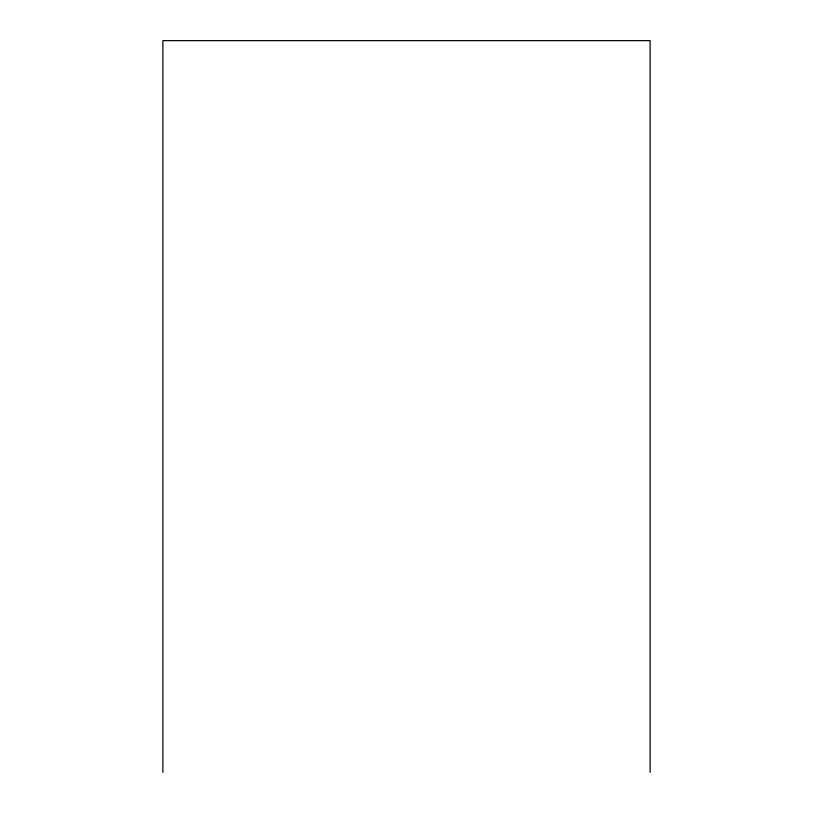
<?xml version="1.0" encoding="UTF-8"?>
<svg xmlns="http://www.w3.org/2000/svg" width="813" height="813" viewBox="0 0 813 813"><rect width="100%" height="100%" fill="white"/><g stroke="black" fill="none" stroke-linecap="round" stroke-linejoin="round"><path stroke-width="1.22" d="M650.115 772.35L650.115 40.65L162.885 40.65L162.885 772.35"/></g></svg>
